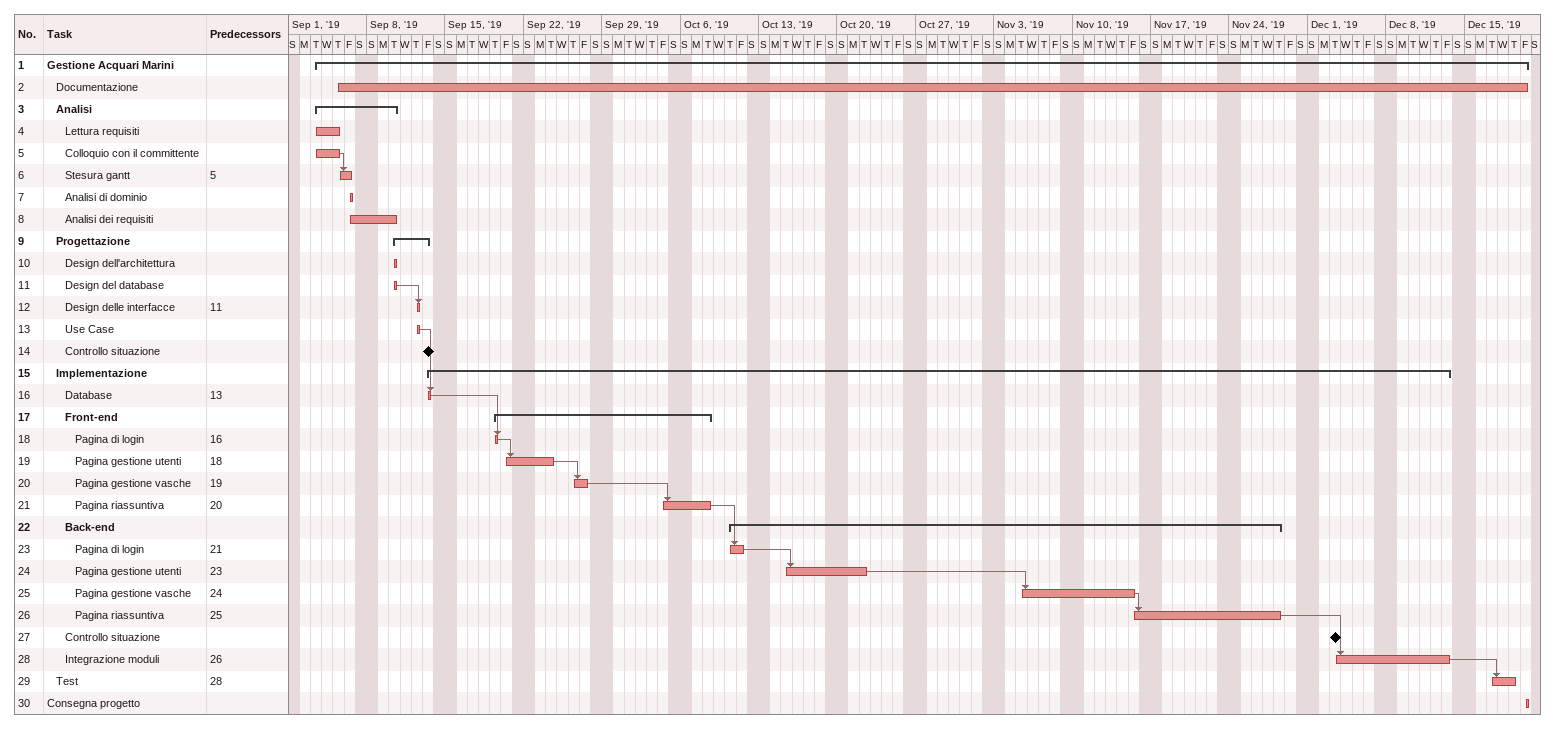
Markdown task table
| ID | Level | Task | Start | Finish | Predecessors |
|---|---|---|---|---|---|
| 1 | 1 | **Gestione Acquari Marini** | 2019-09-03 | 2019-12-20 |  |
| 2 | 2 | Documentazione | 2019-09-05 | 2019-12-20 |  |
| 3 | 2 | **Analisi** | 2019-09-03 | 2019-09-10 |  |
| 4 | 3 | Lettura requisiti | 2019-09-03 | 2019-09-05 |  |
| 5 | 3 | Colloquio con il committente | 2019-09-03 | 2019-09-05 |  |
| 6 | 3 | Stesura gantt | 2019-09-05 | 2019-09-06 | 5 |
| 7 | 3 | Analisi di dominio | 2019-09-06 | 2019-09-06 |  |
| 8 | 3 | Analisi dei requisiti | 2019-09-06 | 2019-09-10 |  |
| 9 | 2 | **Progettazione** | 2019-09-10 | 2019-09-13 |  |
| 10 | 3 | Design dell'architettura | 2019-09-10 | 2019-09-10 |  |
| 11 | 3 | Design del database | 2019-09-10 | 2019-09-10 |  |
| 12 | 3 | Design delle interfacce | 2019-09-12 | 2019-09-12 | 11 |
| 13 | 3 | Use Case | 2019-09-12 | 2019-09-12 |  |
| 14 | 3 | Controllo situazione (milestone) | 2019-09-13 | 2019-09-13 |  |
| 15 | 2 | **Implementazione** | 2019-09-13 | 2019-12-13 |  |
| 16 | 3 | Database | 2019-09-13 | 2019-09-13 | 13 |
| 17 | 3 | **Front-end** | 2019-09-19 | 2019-10-08 |  |
| 18 | 4 | Pagina di login | 2019-09-19 | 2019-09-19 | 16 |
| 19 | 4 | Pagina gestione utenti | 2019-09-20 | 2019-09-24 | 18 |
| 20 | 4 | Pagina gestione vasche | 2019-09-26 | 2019-09-27 | 19 |
| 21 | 4 | Pagina riassuntiva | 2019-10-04 | 2019-10-08 | 20 |
| 22 | 3 | **Back-end** | 2019-10-10 | 2019-11-28 |  |
| 23 | 4 | Pagina di login | 2019-10-10 | 2019-10-11 | 21 |
| 24 | 4 | Pagina gestione utenti | 2019-10-15 | 2019-10-22 | 23 |
| 25 | 4 | Pagina gestione vasche | 2019-11-05 | 2019-11-15 | 24 |
| 26 | 4 | Pagina riassuntiva | 2019-11-15 | 2019-11-28 | 25 |
| 27 | 3 | Controllo situazione (milestone) | 2019-12-03 | 2019-12-03 |  |
| 28 | 3 | Integrazione moduli | 2019-12-03 | 2019-12-13 | 26 |
| 29 | 2 | Test | 2019-12-17 | 2019-12-19 | 28 |
| 30 | 1 | Consegna progetto | 2019-12-20 | 2019-12-20 |  |
